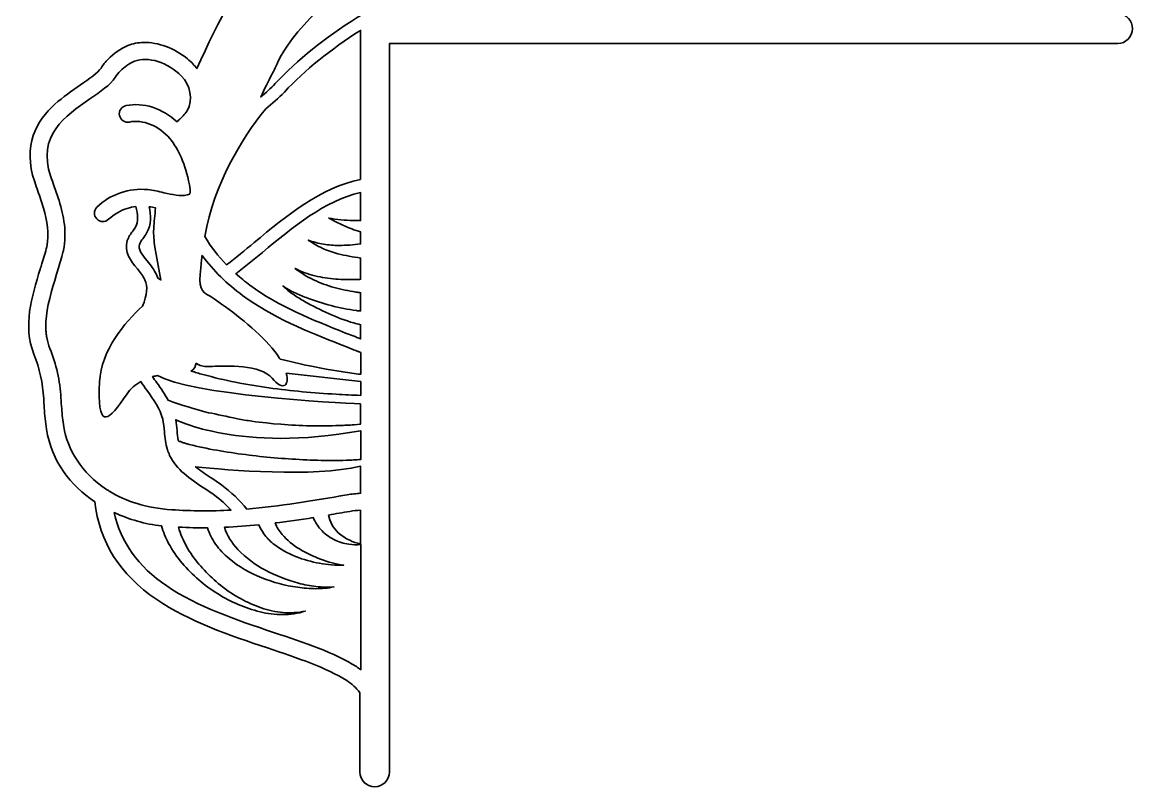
# Model space of a CAD drawing. Header units: millimetres. Extents: x 67 to 294, y 51 to 326.
# Drawn here: x 67.1 to 294.5, y 50.8 to 206.8 of the extents above; entities that cross this region are included whole.
import ezdxf

# ---------------------------------------------------------------- set-up
doc = ezdxf.new("R2010")
doc.units = ezdxf.units.MM
doc.header["$MEASUREMENT"] = 0
doc.layers.add('Layer 1', color=7, linetype='Continuous', lineweight=0)

msp = doc.modelspace()

# ---------------------------------------------------------------- linework, layer by layer
at = {"layer": 'Layer 1', "color": 18, "lineweight": 35, "true_color": 0x000000}
for points, knots in [([(290.97, 208.46), (290.97, 208.46), (288.04, 208.46), (288.04, 208.46), (291.96, 212.65), (294.5, 219.04), (294.5, 225.14), (294.5, 229.06), (293.44, 232.45), (291.47, 234.99), (291.04, 235.51), (290.62, 235.97), (290.12, 236.43), (292.06, 238.65), (293.12, 241.72), (293.12, 245.07), (293.12, 251), (289.67, 257.14), (283.85, 257.14), (283.67, 257.14), (283.49, 257.14), (283.32, 257.1), (280.67, 260.77), (276.05, 262.89), (270.62, 262.89), (264.87, 262.89), (259.22, 260.63), (255.87, 256.96), (255.66, 256.75), (255.55, 256.47), (255.55, 256.15), (254.53, 256.47), (253.58, 256.89), (252.66, 257.39), (251.39, 258.23), (250.12, 259.15), (248.88, 260.07), (244.44, 272.34), (237.1, 291.36), (222.6, 303.71), (222.57, 303.78), (217.56, 309.46), (218.12, 314.85), (218.37, 317.04), (219.5, 318.91), (221.47, 320.39), (221.65, 320.43), (222.43, 320.71), (222.57, 321.42), (222.67, 322.05), (222.18, 322.79), (221.09, 323.64), (217.91, 326.07), (207.33, 325.97), (199.57, 318.56), (199.57, 318.56), (199.53, 318.52), (199.53, 318.52), (199.53, 318.52), (198.58, 317.25), (192.97, 318.59), (180.45, 321.56), (167.22, 316.9), (153.6, 304.8), (143.93, 296.23), (141.96, 286.7), (141.96, 280.21), (141.99, 271.89), (145.27, 265.22), (146.61, 263.95), (146.54, 263.42), (146.23, 260.35), (145.56, 258.59), (144.71, 256.29), (145.27, 255.06), (145.56, 254.6), (145.7, 254.39), (145.8, 254.18), (145.91, 253.93), (146.33, 252.84), (147.04, 251.85), (147.95, 251.11), (144.78, 249.38), (141.78, 247.4), (138.96, 245.15), (137.8, 245.5), (124.57, 249.27), (116.17, 241.58), (116.1, 241.55), (114.26, 240.35), (114.44, 239.29), (114.51, 238.76), (115.08, 238.41), (116.03, 238.16), (118.22, 237.63), (119.66, 236.64), (120.33, 235.16), (121.29, 233.12), (120.79, 230.19), (118.89, 226.45), (118.67, 226.06), (118.46, 225.64), (118.18, 225.28), (112.25, 216.43), (107.1, 207.08), (102.8, 197.34), (102.55, 197.66), (102.27, 197.98), (101.99, 198.3), (101.64, 198.65), (101.28, 199), (100.89, 199.32), (98.21, 201.54), (94.9, 202.74), (91.9, 202.67), (90.8, 202.67), (89.71, 202.46), (88.69, 202.04), (87.17, 201.4), (85.8, 200.45), (84.67, 199.28), (84.1, 198.72), (83.64, 198.08), (83.22, 197.45), (82.55, 196.43), (80.82, 195.26), (79.02, 194.03), (77.19, 192.83), (75.46, 191.52), (73.8, 190.08), (70.06, 186.62), (67.13, 181.72), (69.67, 174.2), (69.89, 173.6), (70.1, 172.97), (70.31, 172.33), (70.73, 171.17), (71.12, 170), (71.47, 168.84), (72.21, 166.3), (72.67, 163.72), (72.14, 160.97), (71.86, 159.84), (71.51, 158.68), (71.16, 157.55), (71.05, 157.16), (70.91, 156.77), (70.8, 156.42), (69.04, 150.74), (67.24, 144.85), (69.5, 139.03), (70.66, 136.17), (71.33, 133.1), (71.51, 130.03), (71.54, 129.4), (71.58, 128.76), (71.61, 128.13), (71.72, 126.68), (71.83, 125.24), (72.07, 123.75), (72.07, 123.75), (72.07, 123.75), (72.07, 123.75), (72.07, 123.75), (72.07, 123.75), (72.07, 123.75), (72.07, 123.75), (72.07, 123.75), (72.07, 123.75), (73.13, 117.12), (76.98, 112.22), (81.95, 108.94), (82.9, 100.65), (87.03, 94.12), (94.58, 88.97), (101.21, 84.46), (109.36, 81.74), (117.19, 79.09), (123.4, 77.01), (129.26, 75.04), (133.39, 72.43), (134.41, 71.75), (135.33, 70.94), (136.07, 69.96), (136.07, 69.96), (136.07, 53.76), (136.07, 53.76), (136.07, 52.11), (137.44, 50.76), (139.1, 50.76), (140.76, 50.76), (142.1, 52.11), (142.1, 53.76), (142.1, 53.76), (142.1, 202.46), (142.1, 202.46), (142.1, 202.46), (290.83, 202.46), (290.83, 202.46), (292.49, 202.46), (293.83, 203.84), (293.83, 205.49), (293.93, 207.12), (292.59, 208.46), (290.97, 208.46)], [0, 0, 0, 0, 1, 1, 1, 2, 2, 2, 3, 3, 3, 4, 4, 4, 5, 5, 5, 6, 6, 6, 7, 7, 7, 8, 8, 8, 9, 9, 9, 10, 10, 10, 11, 11, 11, 12, 12, 12, 13, 13, 13, 14, 14, 14, 15, 15, 15, 16, 16, 16, 17, 17, 17, 18, 18, 18, 19, 19, 19, 20, 20, 20, 21, 21, 21, 22, 22, 22, 23, 23, 23, 24, 24, 24, 25, 25, 25, 26, 26, 26, 27, 27, 27, 28, 28, 28, 29, 29, 29, 30, 30, 30, 31, 31, 31, 32, 32, 32, 33, 33, 33, 34, 34, 34, 35, 35, 35, 36, 36, 36, 37, 37, 37, 38, 38, 38, 39, 39, 39, 40, 40, 40, 41, 41, 41, 42, 42, 42, 43, 43, 43, 44, 44, 44, 45, 45, 45, 46, 46, 46, 47, 47, 47, 48, 48, 48, 49, 49, 49, 50, 50, 50, 51, 51, 51, 52, 52, 52, 53, 53, 53, 54, 54, 54, 55, 55, 55, 56, 56, 56, 57, 57, 57, 58, 58, 58, 59, 59, 59, 60, 60, 60, 61, 61, 61, 62, 62, 62, 63, 63, 63, 64, 64, 64, 65, 65, 65, 66, 66, 66, 67, 67, 67, 68, 68, 68, 68]), ([(118.78, 194.27), (117.86, 193.32), (116.88, 192.41), (115.82, 191.56), (116.52, 193.11), (117.47, 194.91), (118, 195.97), (118.6, 197.1), (119.06, 198.01), (119.27, 198.51), (121.85, 204.54), (130.74, 213.22), (141.96, 220.59), (154.34, 228.74), (166.62, 233.43), (175.58, 233.47), (176.57, 233.29), (184.15, 231.03), (185.95, 230.47), (185.98, 230.4), (186.02, 230.29), (186.02, 230.22), (186.2, 229.59), (186.51, 228.99), (187.01, 228.56), (193.32, 223.45), (194.59, 220.45), (195.12, 218.62), (194.87, 218.69), (194.66, 218.76), (194.42, 218.83), (192.9, 219.25), (187.75, 221.23), (180.62, 224.05), (179.42, 224.54), (178.08, 224.58), (176.81, 224.23), (176.81, 224.23), (174.63, 223.59), (174.63, 223.59), (174.31, 224.12), (173.85, 224.54), (173.32, 224.83), (172.09, 225.46), (170.53, 225.32), (168.7, 224.37), (166.44, 223.24), (165.56, 222.36), (164.96, 221.79), (164.64, 221.37), (164.15, 221.12), (163.62, 221.09), (161.36, 220.7), (158.86, 219.29), (158.33, 218.97), (141.18, 212.27), (127.85, 203.98), (118.78, 194.27)], [0, 0, 0, 0, 1, 1, 1, 2, 2, 2, 3, 3, 3, 4, 4, 4, 5, 5, 5, 6, 6, 6, 7, 7, 7, 8, 8, 8, 9, 9, 9, 10, 10, 10, 11, 11, 11, 12, 12, 12, 13, 13, 13, 14, 14, 14, 15, 15, 15, 16, 16, 16, 17, 17, 17, 18, 18, 18, 19, 19, 19, 19]), ([(136.21, 174.7), (128.06, 173.07), (121.18, 167.39), (114.51, 161.85), (112.57, 160.27), (110.74, 158.71), (108.87, 157.3), (107.14, 159.03), (105.66, 160.97), (104.39, 163.09), (106.43, 173.99), (111.72, 182.81), (116.84, 189.12), (118.18, 190.18), (119.45, 191.31), (120.65, 192.55), (124.88, 197.06), (130.07, 201.26), (136.21, 205.14), (136.21, 205.14), (136.21, 174.7), (136.21, 174.7)], [0, 0, 0, 0, 1, 1, 1, 2, 2, 2, 3, 3, 3, 4, 4, 4, 5, 5, 5, 6, 6, 6, 7, 7, 7, 7]), ([(84.31, 111.44), (79.23, 114.79), (76.31, 119.7), (75.6, 124.25), (75.39, 125.48), (75.28, 126.68), (75.18, 127.92), (75.14, 128.66), (75.07, 129.36), (75.04, 130.14), (74.82, 133.6), (74.08, 137.02), (72.78, 140.23), (72.5, 140.93), (72.28, 141.68), (72.14, 142.45), (72.07, 142.77), (72.04, 143.05), (72, 143.37), (72, 143.51), (71.97, 143.69), (71.97, 143.83), (71.93, 144.14), (71.93, 144.43), (71.93, 144.74), (71.93, 145.06), (71.93, 145.34), (71.97, 145.66), (72.11, 148.77), (73.13, 152.01), (74.15, 155.36), (74.51, 156.53), (74.89, 157.76), (75.21, 158.96), (75.32, 159.35), (75.42, 159.77), (75.53, 160.16), (75.53, 160.2), (75.53, 160.23), (75.57, 160.27), (76.27, 163.97), (75.6, 167.25), (74.65, 170.39), (74.33, 171.45), (73.98, 172.47), (73.59, 173.46), (73.38, 174.06), (73.17, 174.66), (72.95, 175.26), (70.1, 183.73), (75.88, 187.68), (80.96, 191.17), (83.15, 192.65), (85.05, 193.96), (86.11, 195.54), (86.4, 196), (86.75, 196.46), (87.14, 196.85), (87.98, 197.7), (88.97, 198.37), (90.06, 198.83), (92.71, 199.92), (96.91, 198.61), (99.59, 195.86), (101.53, 193.99), (102.02, 191.1), (100.82, 188.7), (100.29, 188.03), (99.69, 187.4), (99.06, 186.8), (98.95, 186.69), (98.85, 186.58), (98.74, 186.48), (95.78, 189.23), (91.86, 190.54), (88.34, 189.79), (87.42, 189.62), (86.78, 188.7), (86.99, 187.78), (87.17, 186.87), (88.09, 186.23), (89.01, 186.44), (89.01, 186.44), (89.01, 186.44), (89.01, 186.44), (91.79, 187.01), (95.04, 185.67), (97.26, 183.06), (99.1, 180.87), (100.4, 177.87), (101.28, 173.64), (101.64, 172.05), (101.28, 171.73), (101.28, 171.73), (101.14, 171.66), (101, 171.59), (100.82, 171.56), (99.38, 171.24), (97.75, 171.63), (96.06, 172.01), (94.97, 172.3), (93.87, 172.51), (92.75, 172.65), (88.94, 173), (85.16, 171.7), (82.37, 169.09), (81.7, 168.42), (81.67, 167.32), (82.34, 166.65), (83.01, 165.98), (84.1, 165.95), (84.77, 166.58), (85.87, 167.6), (87.14, 168.38), (88.58, 168.8), (89.15, 168.98), (89.71, 169.12), (90.31, 169.19), (90.73, 167.57), (90.91, 166.12), (90.28, 164.99), (90.1, 164.71), (89.92, 164.43), (89.71, 164.18), (89.22, 163.62), (88.83, 162.95), (88.58, 162.24), (87.84, 159.88), (89.32, 158.08), (90.63, 156.46), (91.23, 155.79), (91.76, 155.05), (92.18, 154.23), (92.78, 152.89), (92.64, 151.13), (91.69, 148.87), (88.02, 145.49), (83.22, 139.84), (82.9, 133.39), (82.69, 128.8), (83.01, 126.58), (83.93, 126.29), (84, 126.26), (84.1, 126.26), (84.17, 126.26), (85.2, 126.26), (86.57, 128.16), (88.55, 130.95), (89.25, 132.01), (90.21, 132.86), (91.33, 133.46), (91.72, 132.86), (92.15, 132.29), (92.57, 131.69), (93.98, 129.72), (95.29, 127.88), (95.81, 125.8), (95.99, 124.95), (96.1, 124.11), (96.17, 123.23), (96.24, 121.99), (96.41, 120.76), (96.77, 119.56), (96.91, 119.17), (97.05, 118.82), (97.23, 118.46), (97.23, 118.46), (97.19, 118.43), (97.19, 118.43), (97.19, 118.43), (97.23, 118.39), (97.23, 118.39), (98.64, 115.46), (101.42, 113.59), (104.14, 111.8), (104.92, 111.27), (105.66, 110.77), (106.36, 110.28), (107.6, 109.36), (108.76, 108.34), (109.78, 107.24), (105.76, 107), (101.71, 107.03), (97.68, 107.31), (97.68, 107.31), (97.65, 107.31), (97.65, 107.31), (92.5, 107.6), (88.26, 109.04), (84.88, 111.12), (84.7, 111.27), (84.53, 111.37), (84.31, 111.44)], [0, 0, 0, 0, 1, 1, 1, 2, 2, 2, 3, 3, 3, 4, 4, 4, 5, 5, 5, 6, 6, 6, 7, 7, 7, 8, 8, 8, 9, 9, 9, 10, 10, 10, 11, 11, 11, 12, 12, 12, 13, 13, 13, 14, 14, 14, 15, 15, 15, 16, 16, 16, 17, 17, 17, 18, 18, 18, 19, 19, 19, 20, 20, 20, 21, 21, 21, 22, 22, 22, 23, 23, 23, 24, 24, 24, 25, 25, 25, 26, 26, 26, 27, 27, 27, 28, 28, 28, 29, 29, 29, 30, 30, 30, 31, 31, 31, 32, 32, 32, 33, 33, 33, 34, 34, 34, 35, 35, 35, 36, 36, 36, 37, 37, 37, 38, 38, 38, 39, 39, 39, 40, 40, 40, 41, 41, 41, 42, 42, 42, 43, 43, 43, 44, 44, 44, 45, 45, 45, 46, 46, 46, 47, 47, 47, 48, 48, 48, 49, 49, 49, 50, 50, 50, 51, 51, 51, 52, 52, 52, 53, 53, 53, 54, 54, 54, 55, 55, 55, 56, 56, 56, 57, 57, 57, 58, 58, 58, 59, 59, 59, 60, 60, 60, 61, 61, 61, 62, 62, 62, 63, 63, 63, 64, 64, 64, 64]), ([(134.41, 164.61), (135.01, 164.39), (135.61, 164.18), (136.21, 164.01), (136.21, 164.01), (136.21, 161.57), (136.21, 161.57), (134.76, 161.36), (133.28, 161.25), (131.83, 161.25), (130.77, 161.25), (129.72, 161.33), (128.66, 161.5), (127.6, 161.68), (126.54, 161.96), (125.52, 162.35), (126.44, 161.71), (127.39, 161.15), (128.38, 160.69), (129.4, 160.23), (130.46, 159.84), (131.59, 159.56), (133.1, 159.17), (134.66, 158.89), (136.21, 158.68), (136.21, 158.68), (136.21, 154.34), (136.21, 154.34), (135.93, 154.31), (135.68, 154.31), (135.4, 154.31), (133.99, 154.23), (132.54, 154.27), (131.13, 154.38), (129.72, 154.48), (128.27, 154.69), (126.89, 155.05), (125.48, 155.4), (124.11, 155.89), (122.84, 156.56), (124, 155.65), (125.27, 154.87), (126.61, 154.23), (127.95, 153.6), (129.36, 153.07), (130.85, 152.68), (132.29, 152.29), (133.77, 151.98), (135.25, 151.73), (135.57, 151.69), (135.89, 151.62), (136.21, 151.59), (136.21, 151.59), (136.21, 147.88), (136.21, 147.88), (135.93, 147.92), (135.64, 147.92), (135.36, 147.95), (133.63, 148.2), (131.9, 148.52), (130.21, 148.98), (128.48, 149.44), (126.79, 149.97), (125.13, 150.6), (124.28, 150.92), (123.47, 151.27), (122.66, 151.62), (121.85, 152.01), (121.07, 152.47), (120.37, 153), (121, 152.33), (121.71, 151.77), (122.45, 151.27), (123.19, 150.78), (123.97, 150.28), (124.78, 149.82), (126.36, 148.91), (127.99, 148.1), (129.65, 147.36), (131.34, 146.58), (133.07, 145.94), (134.83, 145.42), (135.29, 145.31), (135.71, 145.17), (136.21, 145.06), (136.21, 145.06), (136.21, 142.17), (136.21, 142.17), (135.22, 142.59), (134.2, 142.98), (133.17, 143.37), (126.44, 146.05), (119.49, 148.8), (113.63, 153.14), (112.64, 153.88), (111.69, 154.66), (110.77, 155.47), (112.57, 156.88), (114.41, 158.36), (116.17, 159.84), (122.45, 165.03), (128.91, 170.39), (136.21, 172.05), (136.21, 172.05), (136.21, 166.33), (136.21, 166.33), (135.71, 166.33), (135.22, 166.3), (134.73, 166.33), (133.03, 166.37), (131.37, 166.55), (129.72, 166.83), (131.23, 165.98), (132.79, 165.24), (134.41, 164.61)], [0, 0, 0, 0, 1, 1, 1, 2, 2, 2, 3, 3, 3, 4, 4, 4, 5, 5, 5, 6, 6, 6, 7, 7, 7, 8, 8, 8, 9, 9, 9, 10, 10, 10, 11, 11, 11, 12, 12, 12, 13, 13, 13, 14, 14, 14, 15, 15, 15, 16, 16, 16, 17, 17, 17, 18, 18, 18, 19, 19, 19, 20, 20, 20, 21, 21, 21, 22, 22, 22, 23, 23, 23, 24, 24, 24, 25, 25, 25, 26, 26, 26, 27, 27, 27, 28, 28, 28, 29, 29, 29, 30, 30, 30, 31, 31, 31, 32, 32, 32, 33, 33, 33, 34, 34, 34, 35, 35, 35, 36, 36, 36, 37, 37, 37, 38, 38, 38, 38]), ([(93.03, 169.16), (93.49, 169.09), (93.91, 169.02), (94.37, 168.91), (94.19, 167.46), (94.05, 166.05), (93.98, 164.64), (93.91, 163.41), (94.02, 162.14), (94.23, 160.9), (94.23, 160.9), (95.46, 154.16), (95.46, 154.16), (95.25, 154.31), (95, 154.45), (94.79, 154.59), (94.72, 154.83), (94.61, 155.08), (94.51, 155.29), (94.02, 156.28), (93.38, 157.23), (92.64, 158.08), (91.48, 159.53), (90.77, 160.48), (91.05, 161.47), (91.23, 161.89), (91.48, 162.28), (91.76, 162.63), (92.04, 162.98), (92.29, 163.37), (92.53, 163.76), (93.56, 165.49), (93.42, 167.39), (93.03, 169.16)], [0, 0, 0, 0, 1, 1, 1, 2, 2, 2, 3, 3, 3, 4, 4, 4, 5, 5, 5, 6, 6, 6, 7, 7, 7, 8, 8, 8, 9, 9, 9, 10, 10, 10, 11, 11, 11, 11]), ([(103.75, 158.29), (103.75, 158.29), (103.79, 158.64), (103.79, 158.64), (103.82, 158.82), (103.82, 159.03), (103.86, 159.21), (106.19, 156.1), (108.97, 153.35), (112.11, 151.06), (118.22, 146.54), (125.34, 143.69), (132.26, 140.97), (133.39, 140.51), (134.51, 140.09), (135.64, 139.63), (135.85, 139.56), (136.03, 139.45), (136.24, 139.38), (136.24, 139.38), (136.24, 134.94), (136.24, 134.94), (135.04, 135.08), (133.84, 135.25), (132.64, 135.43), (132.64, 135.43), (129.22, 136), (129.22, 136), (129.22, 136), (125.84, 136.67), (125.84, 136.67), (125.84, 136.67), (124.99, 136.84), (124.99, 136.84), (124.99, 136.84), (124.14, 137.02), (124.14, 137.02), (124.14, 137.02), (122.45, 137.41), (122.45, 137.41), (122.45, 137.41), (120.76, 137.8), (120.76, 137.8), (120.76, 137.8), (119.77, 138.04), (119.77, 138.04), (119.7, 138.15), (119.66, 138.25), (119.59, 138.32), (117.55, 141.71), (112.36, 145.98), (108.66, 148.7), (108.66, 148.7), (108.44, 148.84), (108.44, 148.84), (106.82, 150.04), (105.52, 150.88), (104.95, 151.2), (103.15, 152.22), (103.22, 153.49), (103.75, 158.29)], [0, 0, 0, 0, 1, 1, 1, 2, 2, 2, 3, 3, 3, 4, 4, 4, 5, 5, 5, 6, 6, 6, 7, 7, 7, 8, 8, 8, 9, 9, 9, 10, 10, 10, 11, 11, 11, 12, 12, 12, 13, 13, 13, 14, 14, 14, 15, 15, 15, 16, 16, 16, 17, 17, 17, 18, 18, 18, 19, 19, 19, 20, 20, 20, 20]), ([(102.62, 137.2), (103.33, 136.74), (104.18, 136.49), (105.02, 136.52), (105.23, 136.52), (105.55, 136.52), (105.97, 136.56), (108.69, 136.67), (115.89, 136.95), (118.15, 134.16), (119.2, 132.86), (120.19, 132.33), (120.79, 132.75), (121.21, 133.07), (121.36, 133.88), (121.04, 135.15), (121.04, 135.15), (136.24, 133.46), (136.24, 133.46), (136.24, 133.46), (136.24, 130.63), (136.24, 130.63), (134.58, 130.7), (132.89, 130.77), (131.23, 130.88), (126.65, 131.16), (122.03, 131.55), (117.47, 132.19), (115.22, 132.5), (112.92, 132.89), (110.7, 133.31), (108.44, 133.77), (106.26, 134.3), (104.03, 134.9), (103.22, 135.11), (102.41, 135.36), (101.6, 135.61), (102.34, 135.85), (102.55, 136.74), (102.62, 137.2)], [0, 0, 0, 0, 1, 1, 1, 2, 2, 2, 3, 3, 3, 4, 4, 4, 5, 5, 5, 6, 6, 6, 7, 7, 7, 8, 8, 8, 9, 9, 9, 10, 10, 10, 11, 11, 11, 12, 12, 12, 13, 13, 13, 13]), ([(94.72, 134.73), (101.39, 130.74), (131.02, 129.15), (136.17, 128.91), (136.17, 128.91), (136.17, 124.74), (136.17, 124.74), (136.17, 124.74), (134.9, 124.64), (134.9, 124.64), (133.91, 124.57), (132.89, 124.53), (131.9, 124.5), (127.92, 124.35), (123.93, 124.42), (119.94, 124.74), (119.94, 124.74), (118.46, 124.85), (118.46, 124.85), (118.46, 124.85), (116.98, 125.02), (116.98, 125.02), (116.98, 125.02), (115.5, 125.2), (115.5, 125.2), (115.5, 125.2), (114.76, 125.27), (114.76, 125.27), (114.76, 125.27), (114.02, 125.38), (114.02, 125.38), (113.03, 125.52), (112.04, 125.66), (111.09, 125.84), (108.83, 126.36), (106.86, 126.79), (105.16, 127.11), (102.38, 127.81), (99.62, 128.66), (96.94, 129.65), (96.24, 130.88), (95.46, 132.08), (94.61, 133.21), (94.3, 133.63), (94.02, 134.06), (93.73, 134.48), (94.09, 134.55), (94.4, 134.62), (94.72, 134.73)], [0, 0, 0, 0, 1, 1, 1, 2, 2, 2, 3, 3, 3, 4, 4, 4, 5, 5, 5, 6, 6, 6, 7, 7, 7, 8, 8, 8, 9, 9, 9, 10, 10, 10, 11, 11, 11, 12, 12, 12, 13, 13, 13, 14, 14, 14, 15, 15, 15, 16, 16, 16, 16]), ([(133.35, 117.4), (129.4, 117.3), (125.45, 117.4), (121.53, 117.69), (117.58, 117.93), (113.67, 118.36), (109.78, 118.96), (107.84, 119.24), (105.9, 119.59), (104, 119.98), (103.05, 120.19), (102.09, 120.4), (101.18, 120.65), (100.93, 120.72), (100.72, 120.76), (100.51, 120.83), (100.29, 120.9), (100.05, 120.97), (99.87, 121.04), (99.66, 121.11), (99.45, 121.18), (99.27, 121.25), (99.27, 121.25), (99.13, 121.32), (99.13, 121.32), (99.1, 121.32), (99.06, 121.36), (99.02, 121.39), (99.02, 121.39), (98.99, 121.39), (98.99, 121.43), (98.88, 122.1), (98.81, 122.77), (98.74, 123.47), (98.67, 124.21), (98.6, 124.95), (98.5, 125.69), (98.5, 125.69), (111.58, 118.89), (136.24, 123.44), (136.24, 123.44), (136.24, 117.55), (136.24, 117.55), (135.25, 117.47), (134.3, 117.44), (133.35, 117.4)], [0, 0, 0, 0, 1, 1, 1, 2, 2, 2, 3, 3, 3, 4, 4, 4, 5, 5, 5, 6, 6, 6, 7, 7, 7, 8, 8, 8, 9, 9, 9, 10, 10, 10, 11, 11, 11, 12, 12, 12, 13, 13, 13, 14, 14, 14, 15, 15, 15, 15]), ([(133.46, 110.35), (126.36, 109.11), (119.63, 107.99), (112.99, 107.42), (111.51, 109.29), (109.78, 110.91), (107.88, 112.32), (107.14, 112.89), (106.33, 113.42), (105.55, 113.91), (104.49, 114.62), (103.43, 115.32), (102.52, 116.06), (109.01, 115.39), (126.54, 113.88), (136.21, 116.17), (136.21, 116.17), (136.21, 110.67), (136.21, 110.67), (135.29, 110.6), (134.37, 110.49), (133.46, 110.35)], [0, 0, 0, 0, 1, 1, 1, 2, 2, 2, 3, 3, 3, 4, 4, 4, 5, 5, 5, 6, 6, 6, 7, 7, 7, 7]), ([(136.21, 100.33), (135.43, 100.51), (134.69, 100.75), (133.99, 101.07), (133.14, 101.46), (132.36, 101.99), (131.66, 102.62), (130.63, 103.58), (129.93, 104.85), (129.68, 106.22), (131.13, 106.47), (132.57, 106.72), (134.02, 106.96), (134.73, 107.1), (135.43, 107.17), (136.17, 107.21), (136.17, 107.21), (136.17, 100.33), (136.17, 100.33), (136.17, 100.33), (136.21, 100.33), (136.21, 100.33)], [0, 0, 0, 0, 1, 1, 1, 2, 2, 2, 3, 3, 3, 4, 4, 4, 5, 5, 5, 6, 6, 6, 7, 7, 7, 7]), ([(136.21, 74.68), (135.93, 74.89), (135.64, 75.07), (135.36, 75.28), (130.88, 78.11), (124.85, 80.12), (118.43, 82.27), (110.77, 84.84), (102.87, 87.49), (96.63, 91.76), (90.77, 95.74), (87.24, 100.68), (85.9, 106.72), (88.97, 105.3), (92.22, 104.39), (95.57, 104), (95.92, 102.76), (96.41, 101.56), (97.01, 100.44), (97.79, 98.99), (98.74, 97.65), (99.8, 96.38), (101.88, 93.94), (104.32, 91.83), (107.03, 90.17), (109.68, 88.48), (112.61, 87.21), (115.68, 86.47), (117.19, 86.08), (118.75, 85.9), (120.33, 85.9), (121.88, 85.9), (123.44, 86.11), (124.92, 86.61), (123.44, 86.29), (121.88, 86.18), (120.37, 86.32), (118.85, 86.47), (117.37, 86.78), (115.92, 87.28), (113.07, 88.26), (110.42, 89.71), (108.02, 91.58), (105.66, 93.38), (103.58, 95.53), (101.85, 97.97), (101, 99.17), (100.33, 100.4), (99.73, 101.74), (99.45, 102.38), (99.24, 103.05), (99.06, 103.75), (101.04, 103.65), (103.01, 103.58), (104.95, 103.61), (105.34, 102.41), (105.9, 101.32), (106.61, 100.29), (107.39, 99.2), (108.3, 98.18), (109.36, 97.33), (111.37, 95.67), (113.59, 94.37), (116.03, 93.42), (118.36, 92.46), (120.83, 91.83), (123.33, 91.48), (124.57, 91.3), (125.8, 91.19), (127.07, 91.19), (128.31, 91.19), (129.54, 91.3), (130.77, 91.55), (129.54, 91.44), (128.31, 91.48), (127.11, 91.62), (125.91, 91.76), (124.71, 92), (123.51, 92.32), (121.18, 92.96), (118.92, 93.84), (116.77, 94.97), (114.69, 96.06), (112.78, 97.51), (111.16, 99.2), (109.93, 100.47), (108.97, 102.02), (108.44, 103.72), (110.77, 103.82), (113.1, 104), (115.46, 104.21), (115.71, 103.58), (116.06, 102.98), (116.45, 102.41), (117.02, 101.64), (117.65, 100.97), (118.39, 100.37), (119.77, 99.27), (121.32, 98.39), (122.94, 97.75), (124.53, 97.12), (126.15, 96.66), (127.81, 96.38), (129.43, 96.06), (131.13, 95.92), (132.79, 95.99), (131.16, 96.2), (129.58, 96.63), (128.06, 97.23), (126.54, 97.79), (125.1, 98.5), (123.72, 99.31), (122.38, 100.08), (121.21, 101.07), (120.19, 102.24), (119.59, 102.94), (119.1, 103.72), (118.78, 104.6), (121.32, 104.92), (123.9, 105.3), (126.54, 105.69), (126.93, 104.81), (127.46, 104), (128.09, 103.29), (128.83, 102.45), (129.75, 101.74), (130.77, 101.21), (131.73, 100.72), (132.75, 100.4), (133.81, 100.26), (134.62, 100.15), (135.43, 100.12), (136.28, 100.19), (136.28, 100.19), (136.28, 74.68), (136.28, 74.68), (136.28, 74.68), (136.21, 74.68), (136.21, 74.68)], [0, 0, 0, 0, 1, 1, 1, 2, 2, 2, 3, 3, 3, 4, 4, 4, 5, 5, 5, 6, 6, 6, 7, 7, 7, 8, 8, 8, 9, 9, 9, 10, 10, 10, 11, 11, 11, 12, 12, 12, 13, 13, 13, 14, 14, 14, 15, 15, 15, 16, 16, 16, 17, 17, 17, 18, 18, 18, 19, 19, 19, 20, 20, 20, 21, 21, 21, 22, 22, 22, 23, 23, 23, 24, 24, 24, 25, 25, 25, 26, 26, 26, 27, 27, 27, 28, 28, 28, 29, 29, 29, 30, 30, 30, 31, 31, 31, 32, 32, 32, 33, 33, 33, 34, 34, 34, 35, 35, 35, 36, 36, 36, 37, 37, 37, 38, 38, 38, 39, 39, 39, 40, 40, 40, 41, 41, 41, 42, 42, 42, 43, 43, 43, 44, 44, 44, 45, 45, 45, 46, 46, 46, 46])]:
    msp.add_open_spline(points, degree=3, knots=knots, dxfattribs=at)

doc.saveas('drawing.dxf')
